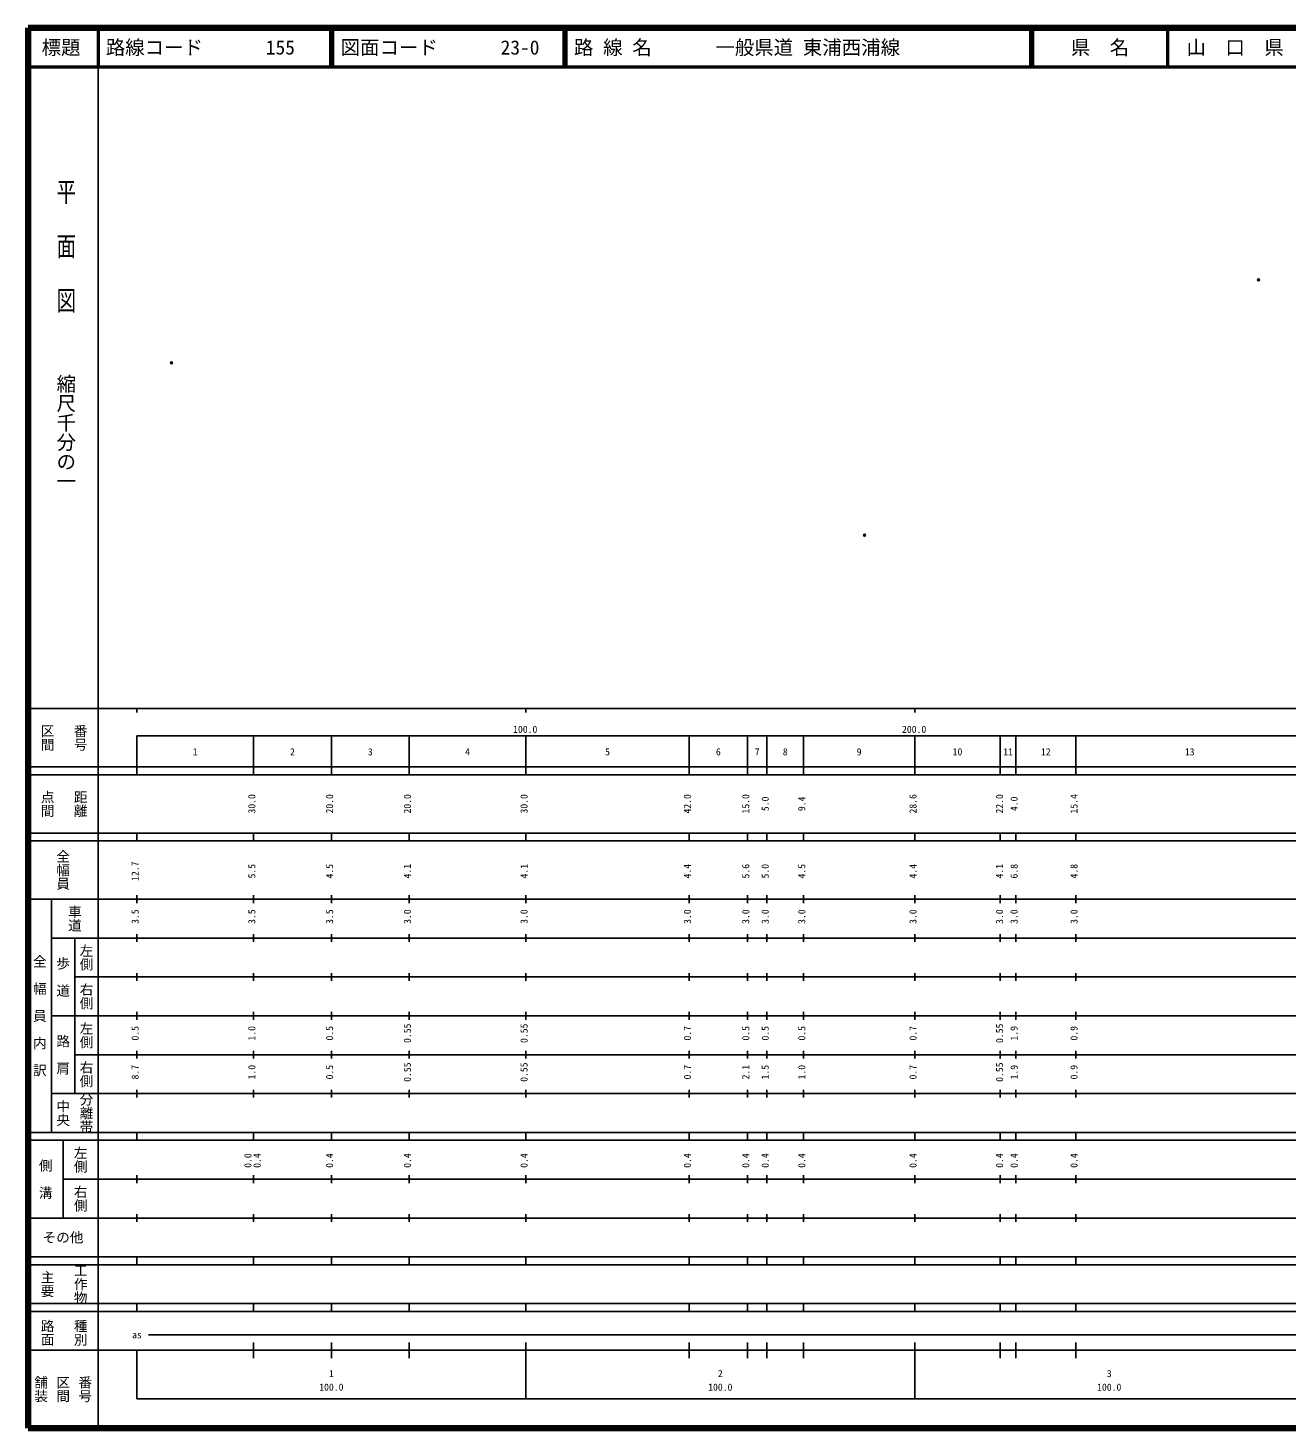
# Model space of a CAD drawing. Units: millimetres on the paper. Extents: x 40 to 680, y 20 to 380.
# Drawn here: x 40 to 363.7, y 20 to 380 of the extents above; entities that cross this region are included whole.
import ezdxf
from ezdxf.enums import TextEntityAlignment as Align

# ---------------------------------------------------------------- set-up
doc = ezdxf.new("R2010")
doc.units = ezdxf.units.MM
doc.header["$PDMODE"] = 32
doc.header["$PDSIZE"] = 0.5
doc.layers.add('M-OTRS', color=6, linetype='Continuous')
doc.layers.add('M-TTL-TXT', color=7, linetype='Continuous')
for name, color, linetype, lineweight in [('M-TTL', 2, 'Continuous', 140), ('M-TTL-BAND', 7, 'Continuous', 25), ('M-TTL-LINE', 7, 'Continuous', 50)]:
    doc.layers.add(name, color=color, linetype=linetype, lineweight=lineweight)
doc.styles.add('@ＭＳ ゴシック', font='')
doc.styles.add('ＭＳ ゴシック', font='')
doc.styles.get('@ＭＳ ゴシック').set_extended_font_data('@MS Gothic')
doc.styles.get('ＭＳ ゴシック').set_extended_font_data('MS Gothic')

msp = doc.modelspace()

# ---------------------------------------------------------------- linework, layer by layer
at = {"layer": 'M-OTRS'}
for p in [(356.406, 315.227), (76.912, 293.906), (255.1, 249.579)]:
    msp.add_point(p, dxfattribs=at)
at = {"layer": 'M-TTL'}
for p, q in [((40, 380), (40, 20)), ((680, 380), (40, 380)), ((40, 20), (680, 20))]:
    msp.add_line(p, q, dxfattribs=at)
at = {"layer": 'M-TTL-BAND'}
for p, q in [((58, 370), (58, 20)), ((40, 205), (579, 205)), ((68, 205), (68, 204)), ((168, 205), (168, 204)), ((268, 205), (268, 204)), ((68, 198), (579, 198)), ((68, 198), (68, 188)), ((98, 188), (98, 198)), ((118, 188), (118, 198)), ((138, 188), (138, 198)), ((168, 188), (168, 198)), ((210, 188), (210, 198)), ((225, 188), (225, 198)), ((230, 188), (230, 198)), ((239.4, 188), (239.4, 198)), ((268, 188), (268, 198)), ((290, 188), (290, 198)), ((294, 188), (294, 198)), ((309.4, 188), (309.4, 198)), ((40, 190), (579, 190)), ((40, 188), (579, 188)), ((40, 173), (579, 173)), ((68, 171), (68, 173)), ((98, 171), (98, 173)), ((118, 171), (118, 173)), ((138, 171), (138, 173)), ((168, 171), (168, 173)), ((210, 171), (210, 173)), ((225, 171), (225, 173)), ((230, 171), (230, 173)), ((239.4, 171), (239.4, 173)), ((268, 171), (268, 173)), ((290, 171), (290, 173)), ((294, 171), (294, 173)), ((309.4, 171), (309.4, 173)), ((40, 171), (579, 171)), ((40, 156), (579, 156)), ((46, 96), (46, 156)), ((68, 155), (68, 157)), ((98, 155), (98, 157)), ((118, 155), (118, 157)), ((138, 155), (138, 157)), ((168, 155), (168, 157)), ((210, 155), (210, 157)), ((225, 155), (225, 157)), ((230, 155), (230, 157)), ((239.4, 155), (239.4, 157)), ((268, 155), (268, 157)), ((290, 155), (290, 157)), ((294, 155), (294, 157)), ((309.4, 155), (309.4, 157)), ((46, 146), (579, 146)), ((52, 146), (52, 106)), ((68, 145), (68, 147)), ((98, 145), (98, 147)), ((118, 145), (118, 147)), ((138, 145), (138, 147)), ((168, 145), (168, 147)), ((210, 145), (210, 147)), ((225, 145), (225, 147)), ((230, 145), (230, 147)), ((239.4, 145), (239.4, 147)), ((268, 145), (268, 147)), ((290, 145), (290, 147)), ((294, 145), (294, 147)), ((309.4, 145), (309.4, 147)), ((68, 135), (68, 137)), ((98, 135), (98, 137)), ((118, 135), (118, 137)), ((138, 135), (138, 137)), ((168, 135), (168, 137)), ((210, 135), (210, 137)), ((225, 135), (225, 137)), ((230, 135), (230, 137)), ((239.4, 135), (239.4, 137)), ((268, 135), (268, 137)), ((290, 135), (290, 137)), ((294, 135), (294, 137)), ((309.4, 135), (309.4, 137)), ((52, 136), (579, 136)), ((46, 126), (579, 126)), ((68, 125), (68, 127)), ((98, 125), (98, 127)), ((118, 125), (118, 127)), ((138, 125), (138, 127)), ((168, 125), (168, 127)), ((210, 125), (210, 127)), ((225, 125), (225, 127)), ((230, 125), (230, 127)), ((239.4, 125), (239.4, 127)), ((268, 125), (268, 127)), ((290, 125), (290, 127)), ((294, 125), (294, 127)), ((309.4, 125), (309.4, 127)), ((52, 116), (579, 116)), ((68, 115), (68, 117)), ((98, 115), (98, 117)), ((118, 115), (118, 117)), ((138, 115), (138, 117)), ((168, 115), (168, 117)), ((210, 115), (210, 117)), ((225, 115), (225, 117)), ((230, 115), (230, 117)), ((239.4, 115), (239.4, 117)), ((268, 115), (268, 117)), ((290, 115), (290, 117)), ((294, 115), (294, 117)), ((309.4, 115), (309.4, 117)), ((46, 106), (579, 106)), ((68, 105), (68, 107)), ((98, 105), (98, 107)), ((118, 105), (118, 107)), ((138, 105), (138, 107)), ((168, 105), (168, 107)), ((210, 105), (210, 107)), ((225, 105), (225, 107)), ((230, 105), (230, 107)), ((239.4, 105), (239.4, 107)), ((268, 105), (268, 107)), ((290, 105), (290, 107)), ((294, 105), (294, 107)), ((309.4, 105), (309.4, 107)), ((40, 96), (579, 96)), ((40, 94), (579, 94)), ((49, 94), (49, 74)), ((68, 94), (68, 96)), ((98, 94), (98, 96)), ((118, 94), (118, 96)), ((138, 94), (138, 96)), ((168, 94), (168, 96)), ((210, 94), (210, 96)), ((225, 94), (225, 96)), ((230, 94), (230, 96)), ((239.4, 94), (239.4, 96)), ((268, 94), (268, 96)), ((290, 94), (290, 96)), ((294, 94), (294, 96)), ((309.4, 94), (309.4, 96)), ((49, 84), (579, 84)), ((68, 83), (68, 85)), ((98, 83), (98, 85)), ((118, 83), (118, 85)), ((138, 83), (138, 85)), ((168, 83), (168, 85)), ((210, 83), (210, 85)), ((225, 83), (225, 85)), ((230, 83), (230, 85)), ((239.4, 83), (239.4, 85)), ((268, 83), (268, 85)), ((290, 83), (290, 85)), ((294, 83), (294, 85)), ((309.4, 83), (309.4, 85)), ((40, 74), (579, 74)), ((68, 73), (68, 75)), ((98, 73), (98, 75)), ((118, 73), (118, 75)), ((138, 73), (138, 75)), ((168, 73), (168, 75)), ((210, 73), (210, 75)), ((225, 73), (225, 75)), ((230, 73), (230, 75)), ((239.4, 73), (239.4, 75)), ((268, 73), (268, 75)), ((290, 73), (290, 75)), ((294, 73), (294, 75)), ((309.4, 73), (309.4, 75)), ((40, 64), (579, 64)), ((40, 62), (579, 62)), ((68, 62), (68, 64)), ((98, 62), (98, 64)), ((118, 62), (118, 64)), ((138, 62), (138, 64)), ((168, 62), (168, 64)), ((210, 62), (210, 64)), ((225, 62), (225, 64)), ((230, 62), (230, 64)), ((239.4, 62), (239.4, 64)), ((268, 62), (268, 64)), ((290, 62), (290, 64)), ((294, 62), (294, 64)), ((309.4, 62), (309.4, 64)), ((40, 52), (579, 52)), ((68, 50), (68, 52)), ((98, 50), (98, 52)), ((118, 50), (118, 52)), ((138, 50), (138, 52)), ((168, 50), (168, 52)), ((210, 50), (210, 52)), ((225, 50), (225, 52)), ((230, 50), (230, 52)), ((239.4, 50), (239.4, 52)), ((268, 50), (268, 52)), ((290, 50), (290, 52)), ((294, 50), (294, 52)), ((309.4, 50), (309.4, 52)), ((40, 50), (579, 50)), ((71, 44), (565, 44)), ((40, 40), (579, 40)), ((68, 40), (68, 27.5)), ((98, 38), (98, 42)), ((118, 38), (118, 42)), ((138, 38), (138, 42)), ((168, 27.5), (168, 42)), ((210, 38), (210, 42)), ((225, 38), (225, 42)), ((230, 38), (230, 42)), ((239.4, 38), (239.4, 42)), ((268, 27.5), (268, 42)), ((290, 38), (290, 42)), ((294, 38), (294, 42)), ((309.4, 38), (309.4, 42)), ((68, 27.5), (579, 27.5))]:
    msp.add_line(p, q, dxfattribs=at)
at = {"layer": 'M-TTL-LINE'}
for p, q in [((58, 380), (58, 370)), ((117.75, 380), (117.75, 370)), ((118.25, 380), (118.25, 370)), ((177.75, 380), (177.75, 370)), ((178.25, 380), (178.25, 370)), ((297.75, 380), (297.75, 370)), ((298.25, 380), (298.25, 370)), ((333, 380), (333, 370)), ((40, 370), (680, 370))]:
    msp.add_line(p, q, dxfattribs=at)

# ---------------------------------------------------------------- texts
at = {"layer": 'M-TTL-BAND', "style": '@ＭＳ ゴシック', "width": 1.4}
msp.add_text('平  面  図', height=3.666, rotation=270, dxfattribs=at).set_placement((49.777, 306.475), align=Align.MIDDLE_RIGHT)
at = {"layer": 'M-TTL-BAND', "style": '@ＭＳ ゴシック'}
msp.add_text('縮尺千分の一', height=3.666, rotation=270, dxfattribs=at).set_placement((49.777, 261.03), align=Align.MIDDLE_RIGHT)
for s, p in [('区間', (45, 197.5)), ('番号', (53.5, 197.5)), ('点間', (45, 180.5)), ('距離', (53.5, 180.5)), ('全幅員', (49, 163.5)), ('車道', (52, 151)), ('左側', (55, 141)), ('全\u3000幅\u3000員\u3000内\u3000訳', (43, 126)), ('歩\u3000道', (49, 136)), ('右側', (55, 131)), ('左側', (55, 121)), ('路\u3000肩', (49, 116)), ('右側', (55, 111)), ('分離帯', (55, 101)), ('中央', (49, 101)), ('左側', (53.5, 89)), ('側\u3000溝', (44.5, 84)), ('右側', (53.5, 79)), ('工作物', (53.5, 57)), ('主要', (45, 57)), ('路面', (45, 44.5)), ('種別', (53.5, 44.5)), ('舗装', (43.333, 30)), ('区間', (49, 30)), ('番号', (54.667, 30))]:
    msp.add_text(s, height=2.566, rotation=270, dxfattribs=at).set_placement(p, align=Align.MIDDLE_CENTER)
at = {"layer": 'M-TTL-BAND', "style": 'ＭＳ ゴシック'}
for s, p in [('100.0', (167.844, 198.195)), ('200.0', (267.844, 198.195)), ('1', (83, 192.405)), ('2', (108, 192.405)), ('3', (128, 192.405)), ('4', (153, 192.405)), ('5', (189, 192.405)), ('6', (217.5, 192.405)), ('7', (227.5, 192.405)), ('8', (234.7, 192.405)), ('9', (253.7, 192.405)), ('10', (279, 192.405)), ('11', (292, 192.405)), ('12', (301.7, 192.405)), ('13', (338.7, 192.405)), ('as', (68, 42.5)), ('1', (118, 32.523)), ('2', (218, 32.523)), ('3', (318, 32.523)), ('100.0', (118, 29.033)), ('100.0', (218, 29.033)), ('100.0', (318, 29.033))]:
    msp.add_text(s, height=1.833, dxfattribs=at).set_placement(p, align=Align.BOTTOM_CENTER)
for s, p in [('30.0', (99, 180.5)), ('20.0', (119, 180.5)), ('20.0', (139, 180.5)), ('30.0', (169, 180.5)), ('42.0', (211, 180.5)), ('15.0', (226, 180.5)), ('5.0', (231, 180.5)), ('9.4', (240.4, 180.5)), ('28.6', (269, 180.5)), ('22.0', (291.25, 180.5)), ('4.0', (295, 180.5)), ('15.4', (310.4, 180.5)), ('12.7', (69, 163.174)), ('5.5', (99, 163.174)), ('4.5', (119, 163.174)), ('4.1', (139, 163.174)), ('4.1', (169, 163.174)), ('4.4', (211, 163.174)), ('5.6', (226, 163.174)), ('5.0', (231, 163.174)), ('4.5', (240.4, 163.174)), ('4.4', (269, 163.174)), ('4.1', (291.25, 163.174)), ('6.8', (295, 163.174)), ('4.8', (310.4, 163.174)), ('3.5', (69, 151.5)), ('3.5', (99, 151.5)), ('3.5', (119, 151.5)), ('3.0', (139, 151.5)), ('3.0', (169, 151.5)), ('3.0', (211, 151.5)), ('3.0', (226, 151.5)), ('3.0', (231, 151.5)), ('3.0', (240.4, 151.5)), ('3.0', (269, 151.5)), ('3.0', (291.25, 151.5)), ('3.0', (295, 151.5)), ('3.0', (310.4, 151.5)), ('0.5', (69, 121.5)), ('1.0', (99, 121.5)), ('0.5', (119, 121.5)), ('0.55', (139, 121.5)), ('0.55', (169, 121.5)), ('0.7', (211, 121.5)), ('0.5', (226, 121.5)), ('0.5', (231, 121.5)), ('0.5', (240.4, 121.5)), ('0.7', (269, 121.5)), ('0.55', (291.25, 121.5)), ('1.9', (295, 121.5)), ('0.9', (310.4, 121.5)), ('8.7', (69, 111.5)), ('1.0', (99, 111.5)), ('0.5', (119, 111.5)), ('0.55', (139, 111.5)), ('0.55', (169, 111.5)), ('0.7', (211, 111.5)), ('2.1', (226, 111.5)), ('1.5', (231, 111.5)), ('1.0', (240.4, 111.5)), ('0.7', (269, 111.5)), ('0.55', (291.25, 111.5)), ('1.9', (295, 111.5)), ('0.9', (310.4, 111.5)), ('0.0', (98, 88.764)), ('0.4', (100.37, 88.764)), ('0.4', (119, 88.764)), ('0.4', (139, 88.764)), ('0.4', (169, 88.764)), ('0.4', (211, 88.764)), ('0.4', (226, 88.764)), ('0.4', (231, 88.764)), ('0.4', (240.4, 88.764)), ('0.4', (269, 88.764)), ('0.4', (291.25, 88.764)), ('0.4', (295, 88.764)), ('0.4', (310.4, 88.764))]:
    msp.add_text(s, height=1.833, rotation=90, dxfattribs=at).set_placement(p, align=Align.BOTTOM_CENTER)
msp.add_text('その他', height=2.566, dxfattribs=at).set_placement((49, 69), align=Align.MIDDLE_CENTER)
at = {"layer": 'M-TTL-TXT', "style": 'ＭＳ ゴシック'}
for s, p in [('標題', (48.5, 375)), ('県\u3000名', (315.625, 375)), ('山\u3000口\u3000県', (350.375, 375))]:
    msp.add_text(s, height=3.666, dxfattribs=at).set_placement(p, align=Align.MIDDLE_CENTER)
for s, p in [('路線コード', (60, 375)), ('155', (101.142, 375)), ('図面コード', (120.38, 375)), ('23-0', (161.521, 375)), ('路 線 名', (180.38, 375)), ('一般県道 東浦西浦線', (216.734, 375))]:
    msp.add_text(s, height=3.666, dxfattribs=at).set_placement(p, align=Align.MIDDLE_LEFT)

doc.saveas('drawing.dxf')
